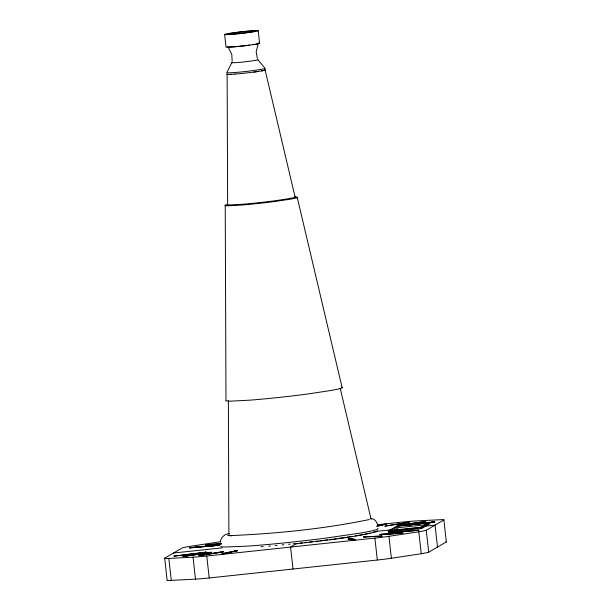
<?xml version="1.0" encoding="UTF-8"?>
<svg xmlns="http://www.w3.org/2000/svg" width="611" height="611" viewBox="0 0 611 611"><rect width="100%" height="100%" fill="white"/><g stroke="black" fill="none" stroke-linecap="round" stroke-linejoin="round"><path stroke-width="0.92" d="M232.165 61.184L231.79 54.303L228.629 48.132M220.35 542.14C220.67 537.375 224.886 533.838 229.492 533.472M257.964 44.817L256.169 51.706L257.33 58.503M231.882 62.574L226.773 72.572A18.849 0.924 -6.4 0 0 228.354 72.877L234.647 72.549A19.659 0.962 -6.4 0 0 253.817 70.502L261.561 69.333A18.849 0.924 -6.4 0 0 264.975 68.249L257.819 59.641A12.793 0.626 -6.4 0 1 255.497 60.374L250.243 61.169A13.343 0.649 -6.4 0 1 237.228 62.559L232.959 62.78A12.793 0.626 -6.4 0 1 232.676 62.322M379.935 536.595L381.997 536.076L363.759 536.855L381.944 536.351M377.361 530.684L376.2 531.814C349.95 538.192 322.891 540.529 296.129 543.828M237.305 550.58L221.915 553.673L224.122 553.703L221.961 553.894L237.32 550.595L224.122 553.703M376.857 526.132L386.572 524.009L376.88 526.369M386.58 524.269L384.418 524.459L386.534 524.001M377.3 524.75L401.786 522.138A28.488 1.39 -6.4 0 1 415.503 520.969L439.706 519.74A19.277 0.939 -6.4 0 1 443.876 519.969L446.336 541.911L428.708 552.199A28.488 1.39 -6.4 0 1 421.262 553.711L391.391 558.255A19.277 0.939 -6.4 0 1 377.331 560.027L209.214 577.968A28.488 1.39 -6.4 0 1 195.497 579.136L171.294 580.366A19.277 0.939 -6.4 0 1 167.124 580.137L164.665 558.194L182.292 547.907A28.488 1.39 -6.4 0 1 189.738 546.394L219.609 541.858A19.277 0.939 -6.4 0 1 220.609 541.705M296.847 543.416L290.561 547.082L293.02 569.024M388.222 531.112L396.699 526.163L429.984 522.611L430.098 523.627L421.621 528.568L388.336 532.12L388.222 531.112L421.506 527.56L429.984 522.611M389.994 530.867L398.143 526.109L428.448 522.879L420.299 527.629M391.811 531.463L398.319 527.667L425.775 524.742M164.665 558.194A19.277 0.939 -6.4 0 0 168.827 558.423L193.038 557.194A28.488 1.39 -6.4 0 0 206.755 556.025L374.871 538.085A19.277 0.939 -6.4 0 0 388.924 536.305L418.802 531.769A28.488 1.39 -6.4 0 0 426.249 530.256L443.876 519.969M223.626 551.924L198.911 555.682L223.527 551.71M379.912 534.419L402.962 532.945L401.091 533.449L402.985 533.182L379.981 534.442L401.091 533.449M363.751 536.84L381.951 536.068M363.774 537.084L365.798 536.565M372.977 532.311L374.367 531.784M355.381 539.528C354.777 540.911 345.467 538.841 348.912 538.696C358.542 538.787 355.854 540.987 348.102 538.833M355.411 539.765L350.493 538.787L348.133 539.07M182.926 556.438L211.261 552.252L182.926 556.453M221.167 543.675L205.54 544.722L221.243 543.843M384.961 525.979L409.599 522.222L384.983 526.216M369.372 519.533C323.486 528.996 276.508 533.632 229.721 535.656L231.332 535.74L227.575 535.274M377.338 525.75L384.388 524.223M221.9 551.802L198.888 555.445L200.721 555.544M184.499 556.323L211.284 552.497L209.787 552.352M397.456 525.368L425.584 521.489L397.486 525.605M252.969 44.634L256.483 44.107A16.497 0.81 -6.4 0 0 258.216 43.098M205.609 552.168L206.205 552.046L173.845 556.14L206.228 552.283L205.632 552.405M402.878 525.521L402.298 525.651L434.665 521.779L402.878 525.521L405.696 525.422M253.45 44.603L249.494 45.122A15.955 0.779 -6.4 0 1 233.929 46.787L228.82 47.055A15.298 0.748 -6.4 0 1 227.536 46.803M234.853 74.099A19.598 0.955 -6.4 0 0 253.97 72.06L261.691 70.891A18.788 0.916 -6.4 0 0 265.098 69.814M253.97 72.06L258.239 71.456M419.093 523.933L434.688 522.015L423.354 523.306M407.552 525.2L411.272 524.757M413.128 524.528L421.498 523.528M404.215 525.72L407.002 525.384M408.866 525.162L412.585 524.719M414.441 524.49L417.229 524.162M218.051 545.172L219.387 544.966L189.494 547.67L219.418 545.203L189.547 547.922L218.081 545.417M390.429 532.509L389.108 532.731L419.016 530.249L389.131 532.968L390.46 532.746M173.501 553.031L222.228 547.838M375.07 531.524L391.62 529.76M425.836 526.109L435.032 525.124L437.499 547.074M421.735 527.102L394.278 530.027L394.217 529.485M282.007 544.936L283.863 544.745M288.499 544.271L290.355 544.08M293.135 543.79L295.915 543.507M231.21 74.336L234.937 74.084M241.49 204.334L230.408 204.906A33.17 1.619 -6.4 0 1 227.636 204.372L227.139 74.099A18.674 0.909 -6.4 0 0 228.697 74.405M207.419 544.47L205.548 544.981L221.274 544.08M231.317 74.321L228.583 74.427A18.788 0.916 -6.4 0 1 227.002 74.122M237.351 550.832L235.159 550.786M380.011 534.678L381.738 534.159M370.572 518.388C373.856 518.38 376.429 521.046 377.377 524.017M297.267 197.529L342.168 387.832M265.128 70.051L295.121 197.17M340.243 388.405L371.19 519.579M426.249 530.256L428.708 552.199M421.506 527.56L421.621 528.568M418.802 531.769L421.262 553.711M398.143 526.109L398.319 527.667M396.699 526.163L396.806 527.178M388.924 536.305L391.391 558.255M374.871 538.085L377.331 560.027M258.186 30.817L259.591 43.366M224.619 34.399L226.024 46.948A16.497 0.81 -6.4 0 0 227.407 47.207L232.921 46.925A17.207 0.84 -6.4 0 0 249.7 45.138M206.755 556.025L209.214 577.968M193.038 557.194L195.497 579.136M168.827 558.423L171.294 580.366M228.377 400.426L228.888 534.747M225.23 205.212L225.978 400.228A57.113 2.788 -6.4 0 0 230.759 401.152L249.83 400.159A59.557 2.91 -6.4 0 0 307.929 393.965L331.383 390.414A57.113 2.788 -6.4 0 0 341.748 387.137M241.49 204.334A34.598 1.688 -6.4 0 0 275.233 200.729L288.858 198.667A33.17 1.619 -6.4 0 0 294.876 196.765M264.991 69.822A18.674 0.909 -6.4 0 1 261.607 70.891M370.09 533.105A72.014 3.521 -6.4 0 1 365.309 534.098M364.202 534.312A72.014 3.521 -6.4 0 1 359.054 535.228M357.145 535.549A72.014 3.521 -6.4 0 1 355.159 535.878M352.043 536.374A72.014 3.521 -6.4 0 1 346.933 537.145M345.131 537.413A72.014 3.521 -6.4 0 1 338.555 538.352M336.623 538.619A72.014 3.521 -6.4 0 1 333.973 538.978M332.17 539.215A72.014 3.521 -6.4 0 1 329.413 539.582M327.542 539.826A72.014 3.521 -6.4 0 1 324.716 540.185M322.814 540.422A72.014 3.521 -6.4 0 1 319.95 540.781M318.087 541.01A72.014 3.521 -6.4 0 1 315.329 541.338M312.542 541.674A72.014 3.521 -6.4 0 1 309.731 541.995M306.913 542.324A72.014 3.521 -6.4 0 1 305.034 542.537M302.224 542.851A72.014 3.521 -6.4 0 1 300.368 543.049M277.142 545.394A72.014 3.521 -6.4 0 1 275.217 545.57M270.52 545.982A72.014 3.521 -6.4 0 1 268.695 546.135M263.112 546.585A72.014 3.521 -6.4 0 1 261.096 546.738M445.969 541.644A19.277 0.939 -6.4 0 1 446.336 541.911M258.552 43.297A15.298 0.748 -6.4 0 1 255.78 44.175M220.831 546.501A77.757 3.796 -6.4 0 0 225.001 547.021L247.944 546.104A79.904 3.903 -6.4 0 0 325.281 538.176L358.978 533.288A77.757 3.796 -6.4 0 0 377.873 528.378M295.464 196.971A35.407 1.726 -6.4 0 1 290.584 199.125L276.042 201.325A36.927 1.802 -6.4 0 1 240.024 205.166L228.201 205.785A35.407 1.726 -6.4 0 1 227.422 204.517M227.827 33.949L227.345 34.178L234.349 33.987A14.359 0.703 -6.4 0 0 245.019 32.864L253.565 31.589A13.732 0.672 -6.4 0 0 254.993 30.909L248.456 31.23A14.359 0.703 -6.4 0 0 237.786 32.345L227.827 33.949M230.759 33.154L227.735 33.651A16.497 0.81 -6.4 0 0 226.001 34.667L231.508 34.376A17.207 0.84 -6.4 0 0 248.295 32.589L255.07 31.558A16.497 0.81 -6.4 0 0 256.803 30.55L251.297 30.833A17.207 0.84 -6.4 0 0 234.509 32.627L230.759 33.154"/></g></svg>
